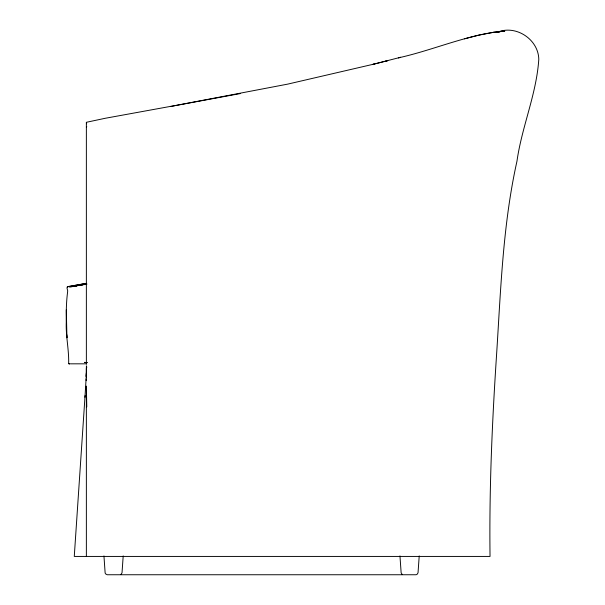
<?xml version="1.0" encoding="UTF-8"?>
<svg xmlns="http://www.w3.org/2000/svg" width="605" height="605" viewBox="0 0 605 605"><rect width="100%" height="100%" fill="white"/><g stroke="black" fill="none" stroke-linecap="round" stroke-linejoin="round"><path stroke-width="0.91" d="M86.394 376.688L86.47 366.32M86.379 283.367L67.299 286.853L67.994 286.604C65.68 287.383 68.236 290.158 67.631 291.754C66.278 301.857 66.157 312.082 66.27 322.261C65.703 336.032 69.121 350.31 68.645 363.62L69.628 363.824M66.3 309.82L66.936 337.764L66.747 334.678M86.182 380.636L86.22 378.889M86.281 376.265L86.364 372.763M86.311 376.907L86.439 373.179L84.957 397.319M86.439 368.203L86.523 366.464M85.071 395.609L74.271 556.426L490.035 556.426C489.165 488.795 492.175 421.201 496.637 353.736C500.789 289.341 502.876 224.425 516.965 161.21C521.82 126.732 536.506 94.161 538.79 59.328C538.442 39.121 515.309 24.132 496.811 32.511M123.201 555.919L122.021 572.829L120.932 574.493M419.22 555.919L418.032 572.829L416.951 574.493L415.96 574.75L107.198 574.75L105.451 573.79L105.126 572.829L103.947 555.919M86.364 369.163L86.765 366.91M86.364 126.997L86.765 126.453M496.97 32.458L498.437 31.861M493.854 32.209L504.721 31.014C468.081 34.19 434.125 49.965 398.461 57.846L400.533 57.294L372.786 64.41L387.729 60.636L385.793 61.128M464.496 38.841L478.88 35.082L493.922 32.209M497.476 32.315L501.053 31.422L498.081 31.755M71.859 286.543L77.924 285.454L69.598 286.823L86.689 284.206M497.401 32.315L500.993 31.422M374.525 63.971L287.662 84.133L170.829 106.412L240.291 93.578M72.608 286.407L86.833 283.942M170.897 106.321L105.157 118.293L86.364 122.301L86.364 364.119M86.296 283.397L67.926 286.558M78.098 285.394L86.681 283.979M82.227 284.887L69.598 286.823M84.019 284.615L86.712 284.206M503.163 31.188L504.691 31.014M70.354 363.824L86.712 363.824M69.469 363.824L68.645 363.62L69.424 363.824M402.227 574.493L401.145 572.829L399.958 555.919M86.364 122.883L86.659 123.768M86.78 406.893L86.364 386.096L86.364 556.426M86.364 368.339L86.371 376.847M86.364 365.813L86.364 366.282M86.364 366.66L86.364 376.242M82.242 284.342L77.153 285.25L82.257 284.342M86.485 283.579L83.936 284.04L86.515 283.586M73.545 286.452L71.095 286.702L73.545 286.452M87.18 362.546L84.435 362.387L87.135 362.554"/></g></svg>
